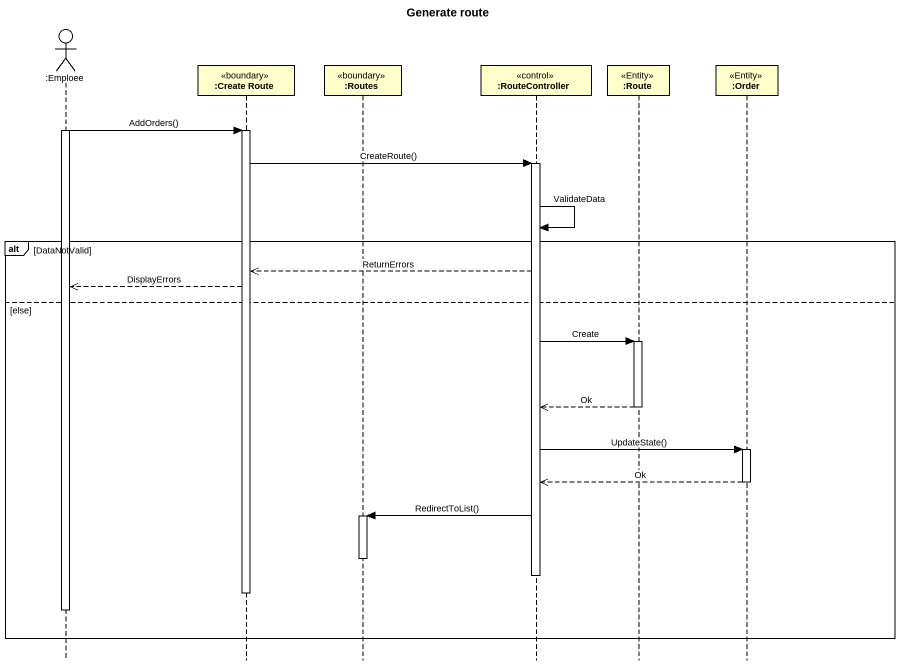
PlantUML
@startuml
title Generate route
hide footbox
actor ":Emploee" as Emploee
participant ":Create Route" as Create_Route <<boundary>>
participant ":Routes" as Routes <<boundary>>
participant ":RouteController" as RouteController <<control>>
participant ":Route" as Route <<Entity>>
participant ":Order" as Order <<Entity>>

activate Emploee
Emploee -> Create_Route : AddOrders()
activate Create_Route
Create_Route -> RouteController : CreateRoute()
activate RouteController
RouteController -> RouteController : ValidateData
alt DataNotValid
  RouteController -->> Create_Route : ReturnErrors
  Create_Route -->> Emploee : DisplayErrors
else else
  RouteController -> Route : Create
  activate Route
  Route -->> RouteController : Ok
  deactivate Route
  RouteController -> Order : UpdateState()
  activate Order
  Order -->> RouteController : Ok
  deactivate Order
  RouteController -> Routes : RedirectToList()
  activate Routes
  deactivate Routes
  deactivate RouteController
  deactivate Create_Route
  deactivate Emploee
end
@enduml
